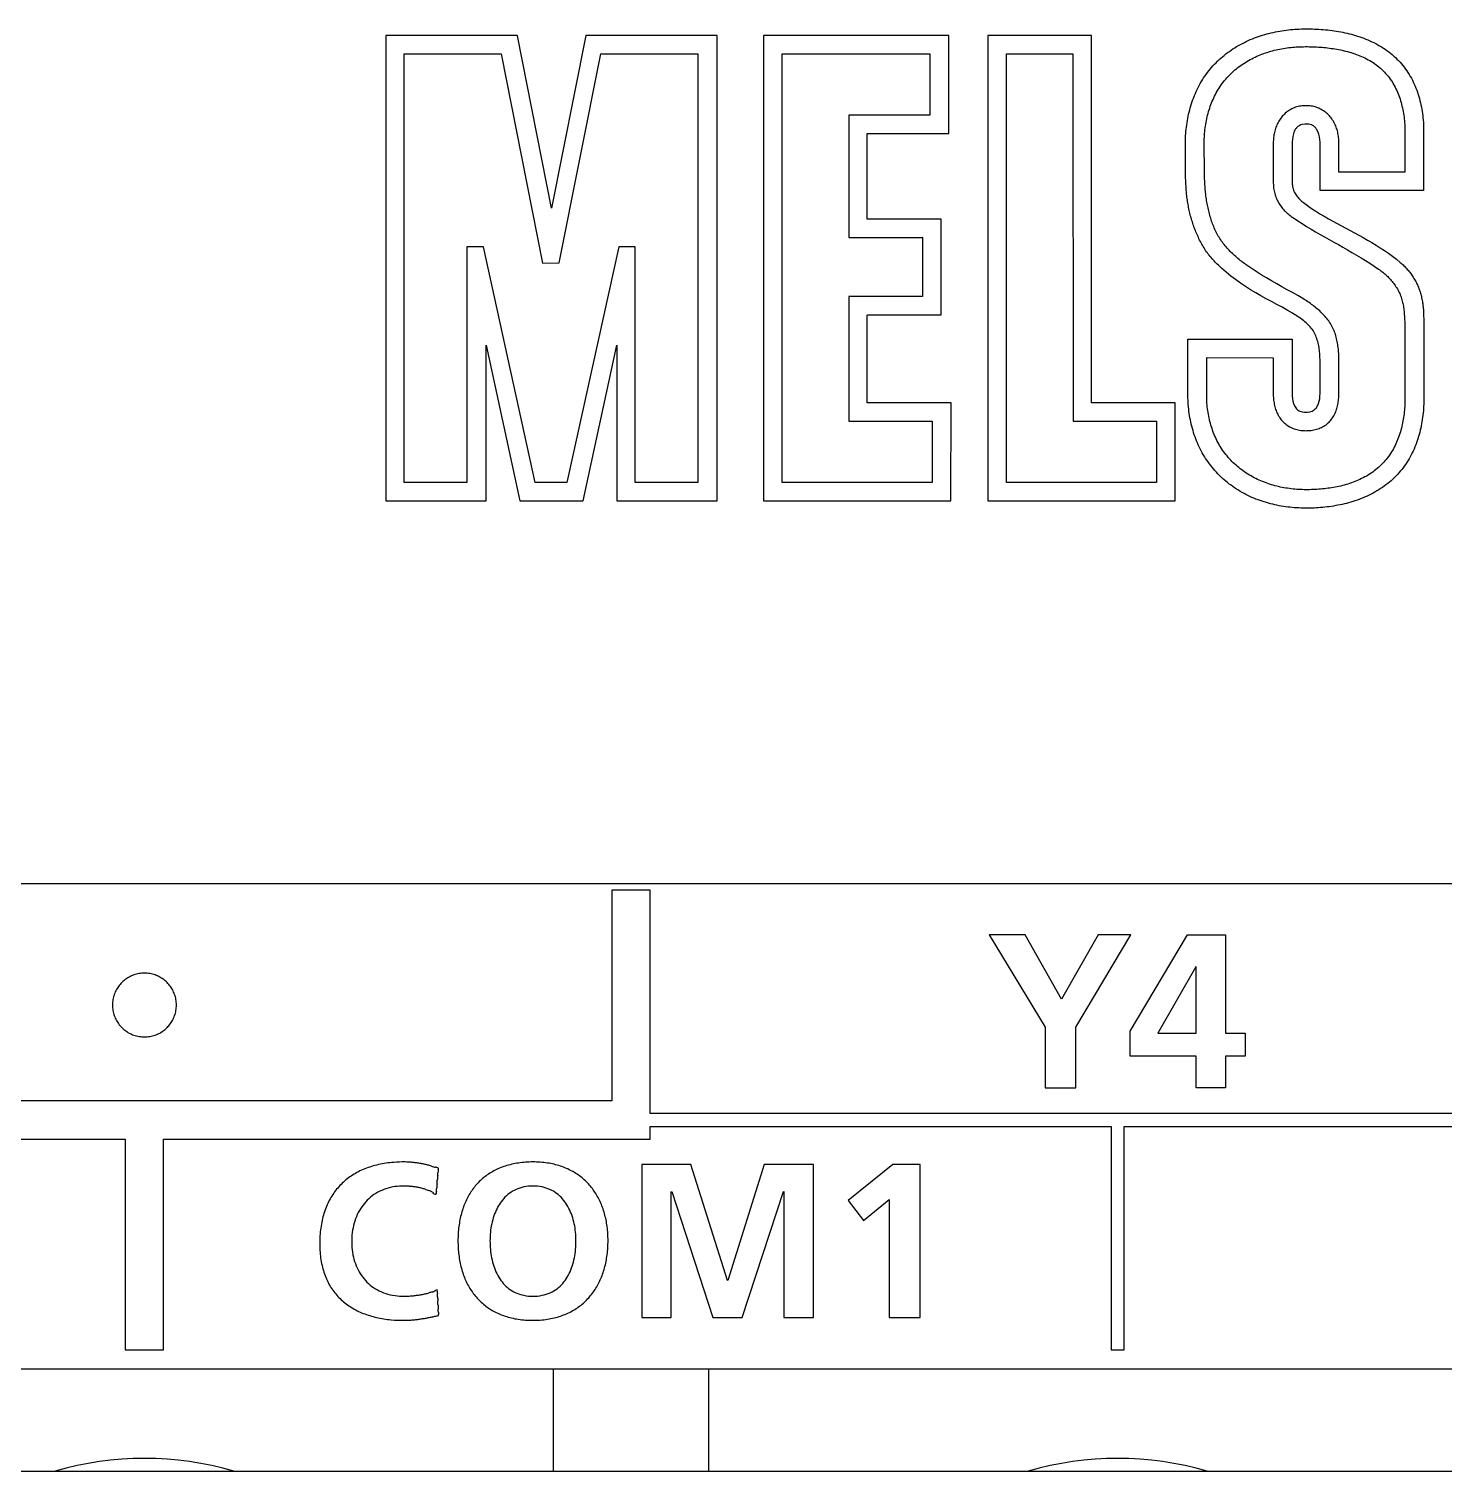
# Model space of a CAD drawing. Header units: millimetres. Extents: x -11 to 5160, y -11 to 2043.
# Drawn here: x 4004.749 to 4006.626, y 1239.033 to 1240.946 of the extents above; entities that cross this region are included whole.
import ezdxf

# ---------------------------------------------------------------- set-up
doc = ezdxf.new("R2010")
doc.units = ezdxf.units.MM

# ---------------------------------------------------------------- blocks, each defined once
blk = doc.blocks.new('FX5U-32MT ES PLC')
at = {"color": 7, "linetype": 'Continuous'}
for p, q in [((68.47784, -19.05662), (67.4512, -19.05662)), ((67.4512, -19.05662), (67.4512, -22.70015)), ((68.48059, -19.058), (68.47784, -19.05662)), ((68.74586, -20.40916), (68.48059, -19.058)), ((69.01527, -19.05593), (68.74586, -20.40916)), ((70.04398, -19.05593), (69.01527, -19.05593)), ((70.04398, -22.70015), (70.04398, -19.05593)), ((71.85679, -19.05662), (70.40709, -19.05593)), ((70.40709, -19.05593), (70.40709, -22.70015)), ((71.85679, -19.8235), (71.85679, -19.05662)), ((72.97506, -19.05662), (72.16271, -19.05524)), ((72.16271, -19.05524), (72.16271, -22.69808)), ((72.97506, -21.93258), (72.97506, -19.05662)), ((67.59451, -22.55615), (67.59451, -19.19924)), ((67.59451, -19.19924), (68.35174, -19.19924)), ((68.35174, -19.19924), (68.67765, -20.83911)), ((68.80788, -20.83773), (69.13309, -19.19924)), ((69.13309, -19.19924), (69.89239, -19.20062)), ((69.89239, -19.20062), (69.89239, -22.55615)), ((70.55385, -19.20062), (71.70933, -19.19924)), ((70.55385, -22.55615), (70.55385, -19.20062)), ((71.70933, -19.19924), (71.70933, -19.6788)), ((72.30878, -22.55615), (72.31016, -19.20062)), ((72.31016, -19.20062), (72.82899, -19.19924)), ((72.82899, -19.19924), (72.83037, -22.07659)), ((71.70933, -19.6788), (71.07406, -19.6788)), ((71.07406, -19.6788), (71.07406, -20.63861)), ((71.21944, -20.49529), (71.21944, -19.8235)), ((71.21944, -19.8235), (71.85679, -19.8235)), ((75.42866, -19.82143), (75.42866, -20.12735)), ((75.57542, -19.82143), (75.57542, -20.27067)), ((73.71094, -20.11013), (73.71094, -19.91031)), ((73.85907, -20.11495), (73.8577, -19.90962)), ((74.39858, -19.89722), (74.39858, -20.2121)), ((74.54534, -19.90962), (74.54534, -20.16112)), ((74.76445, -20.27067), (74.76582, -19.91238)), ((74.9119, -20.12666), (74.9119, -19.89515)), ((75.42866, -20.12735), (74.9119, -20.12666)), ((75.57542, -20.27067), (74.76445, -20.27067)), ((71.79753, -20.49529), (71.21944, -20.49529)), ((71.79753, -21.24425), (71.79753, -20.49529)), ((71.07406, -20.63861), (71.65352, -20.63861)), ((71.65352, -20.63861), (71.65215, -20.63929)), ((71.65215, -20.63929), (71.65215, -21.10025)), ((68.21394, -20.71095), (68.08303, -20.71095)), ((68.08303, -20.71095), (68.08303, -22.55615)), ((68.61977, -22.55615), (68.21394, -20.71095)), ((69.27365, -20.71095), (68.86713, -22.55615)), ((69.4025, -20.71095), (69.27365, -20.71095)), ((69.4025, -22.55615), (69.4025, -20.71095)), ((68.67765, -20.83911), (68.80788, -20.83773)), ((71.65215, -21.10025), (71.07406, -21.10025)), ((71.07406, -21.10025), (71.07406, -22.07659)), ((71.21944, -21.24563), (71.22289, -21.24425)), ((71.21944, -21.93258), (71.21944, -21.24563)), ((71.22289, -21.24425), (71.79753, -21.24425)), ((75.57611, -21.28215), (75.57611, -21.89744)), ((73.73023, -21.86093), (73.73023, -21.43373)), ((73.73023, -21.43373), (74.54534, -21.43373)), ((74.54534, -21.43373), (74.54534, -21.85955)), ((75.42866, -21.43167), (75.42866, -21.88849)), ((68.23461, -22.70015), (68.23461, -21.48059)), ((68.23461, -21.48059), (68.49988, -22.70015)), ((68.99391, -22.70015), (69.25987, -21.48059)), ((69.25987, -21.48059), (69.25987, -22.70015)), ((73.87699, -21.8623), (73.87699, -21.57774)), ((73.87699, -21.57774), (74.39789, -21.57981)), ((74.39789, -21.57981), (74.39789, -21.86093)), ((74.76445, -21.86093), (74.76445, -21.61563)), ((74.9119, -21.8623), (74.9119, -21.61563)), ((71.87608, -21.93396), (71.21944, -21.93258)), ((71.8747, -22.70015), (71.87608, -21.93396)), ((73.62963, -21.93258), (72.97506, -21.93258)), ((73.62963, -22.70015), (73.62963, -21.93258)), ((71.07406, -22.07659), (71.72794, -22.07659)), ((71.72794, -22.07659), (71.72794, -22.55615)), ((72.83037, -22.07659), (73.48425, -22.07659)), ((73.48425, -22.07659), (73.48425, -22.55615)), ((68.08303, -22.55615), (67.59451, -22.55615)), ((68.86713, -22.55615), (68.61977, -22.55615)), ((69.89239, -22.55615), (69.4025, -22.55615)), ((71.72794, -22.55615), (70.55385, -22.55615)), ((73.48425, -22.55615), (72.30878, -22.55615)), ((67.4512, -22.70015), (68.23461, -22.70015)), ((68.49988, -22.70015), (68.99391, -22.70015)), ((69.25987, -22.70015), (70.04398, -22.70015)), ((70.40709, -22.70015), (71.8747, -22.70015)), ((72.16271, -22.69808), (72.16409, -22.70015)), ((72.16409, -22.70015), (73.62963, -22.70015)), ((102.45, -25.7), (32.5, -25.7)), ((69.51989, -25.74969), (69.21983, -25.74969)), ((69.21983, -25.74969), (69.21983, -27.39954)), ((69.51989, -27.49945), (69.51989, -25.74969)), ((72.45598, -26.09902), (72.17434, -26.09902)), ((72.17434, -26.09902), (72.61221, -26.82352)), ((72.73934, -26.602), (72.45598, -26.09902)), ((73.02769, -26.09902), (72.73934, -26.602)), ((72.85268, -26.82352), (73.28194, -26.09902)), ((73.28194, -26.09902), (73.02769, -26.09902)), ((73.27747, -26.85453), (73.72567, -26.09902)), ((73.72567, -26.09902), (74.02436, -26.09902)), ((74.02436, -26.09902), (74.02436, -26.87003)), ((73.79096, -26.34982), (73.49382, -26.87003)), ((73.7944, -26.34982), (73.79096, -26.34982)), ((73.7944, -26.87003), (73.7944, -26.34982)), ((72.61221, -26.82352), (72.61221, -27.29757)), ((72.85268, -27.29757), (72.85268, -26.82352)), ((73.27747, -27.04849), (73.27747, -26.85453)), ((73.49382, -26.87003), (73.7944, -26.87003)), ((74.02436, -26.87003), (74.17732, -26.87003)), ((74.17732, -26.87003), (74.17732, -27.04849)), ((73.7944, -27.04849), (73.27747, -27.04849)), ((73.7944, -27.29757), (73.7944, -27.04849)), ((74.17732, -27.04849), (74.02436, -27.04849)), ((74.02436, -27.04849), (74.02436, -27.29757)), ((72.61221, -27.29757), (72.85268, -27.29757)), ((74.02436, -27.29757), (73.7944, -27.29757)), ((69.21983, -27.39954), (61.90003, -27.39954)), ((76.9396, -27.49945), (69.51989, -27.49945)), ((69.51989, -27.69927), (69.51989, -27.59936)), ((69.51989, -27.59936), (73.12967, -27.59936)), ((73.12967, -27.59936), (73.12967, -29.34947)), ((73.22957, -29.34947), (73.22957, -27.59936)), ((73.22957, -27.59936), (80.74987, -27.59936)), ((61.59996, -27.69927), (65.4099, -27.69927)), ((65.4099, -27.69927), (65.4099, -29.34947)), ((65.70996, -29.34947), (65.70996, -27.69927)), ((65.70996, -27.69927), (69.51989, -27.69927)), ((69.83925, -27.89908), (69.45461, -27.89908)), ((69.45461, -27.89908), (69.45461, -29.09763)), ((70.12434, -28.80755), (69.83925, -27.89908)), ((70.41269, -27.89908), (70.12778, -28.80755)), ((70.79734, -27.89908), (70.41269, -27.89908)), ((70.79734, -29.09763), (70.79734, -27.89908)), ((71.41952, -27.89908), (71.06915, -28.18055)), ((71.63243, -27.89908), (71.41952, -27.89908)), ((71.63243, -29.09763), (71.63243, -27.89908)), ((69.68474, -28.11199), (69.68819, -28.10854)), ((69.68474, -29.09763), (69.68474, -28.11199)), ((69.68819, -28.10854), (70.01099, -29.09763)), ((70.24112, -29.09763), (70.56393, -28.10854)), ((70.56393, -28.10854), (70.56738, -28.10854)), ((70.56738, -28.10854), (70.56738, -29.09763)), ((71.06915, -28.18055), (71.18939, -28.33695)), ((71.18939, -28.33695), (71.39196, -28.17193)), ((71.39196, -28.17193), (71.39196, -29.09763)), ((70.12778, -28.80755), (70.12434, -28.80755)), ((67.8628, -29.08041), (67.86246, -29.073807)), ((69.45461, -29.09763), (69.68474, -29.09763)), ((70.01099, -29.09763), (70.24112, -29.09763)), ((70.56738, -29.09763), (70.79734, -29.09763)), ((71.39196, -29.09763), (71.63243, -29.09763)), ((65.4099, -29.34947), (65.70996, -29.34947)), ((73.12967, -29.34947), (73.22957, -29.34947)), ((147.9, -29.5), (37.65, -29.5)), ((68.76002, -29.49999), (68.76002, -30.29998)), ((69.98001, -30.29998), (69.98001, -29.49999)), ((38.05, -30.3), (147.5, -30.3))]:
    blk.add_line(p, q, dxfattribs=at)
for points in [[(73.71094, -19.91031, -0.034216), (73.718141, -19.773633, -0.0337), (73.743774, -19.639003, -0.037988), (73.788156, -19.509329, -0.043441), (73.853031, -19.388745, -0.044293), (73.937944, -19.281291, -0.043091), (74.040357, -19.190341, -0.040565), (74.156508, -19.117759, -0.036354), (74.282443, -19.06378, -0.033258), (74.414665, -19.027754, -0.029751), (74.550361, -19.008744, -0.023986), (74.687373, -19.004379, -0.023326), (74.824188, -19.012746, -0.025699), (74.959553, -19.03431, -0.033183), (75.091402, -19.071577, -0.041137), (75.216257, -19.127904, -0.048585), (75.328931, -19.20568, -0.053963), (75.423343, -19.304776, -0.052442), (75.494714, -19.421573, -0.04424), (75.541881, -19.550025, -0.03556), (75.568492, -19.684572, -0.037049), (75.57542, -19.82143)], [(73.8577, -19.90962, -0.033699), (73.863341, -19.794046, -0.032894), (73.884276, -19.680081, -0.037283), (73.920708, -19.570044, -0.043999), (73.974469, -19.467512, -0.045191), (74.045575, -19.376126, -0.044311), (74.131942, -19.29898, -0.041538), (74.230224, -19.237738, -0.036663), (74.33688, -19.19252, -0.033318), (74.448816, -19.162554, -0.029722), (74.563625, -19.147014, -0.0226), (74.679483, -19.143542, -0.020631), (74.795212, -19.149873, -0.022406), (74.910004, -19.16594, -0.031793), (75.022338, -19.194278, -0.042209), (75.129243, -19.238797, -0.051985), (75.225794, -19.302626, -0.058857), (75.305809, -19.386174, -0.055665), (75.364807, -19.485689, -0.043792), (75.402622, -19.595029, -0.033739), (75.423673, -19.709112, -0.03617), (75.42866, -19.82487)], [(74.9119, -19.89515, 0.029573), (74.909721, -19.853896, 0.029362), (74.902711, -19.813151, 0.032148), (74.890785, -19.773572, 0.035436), (74.87363, -19.735978, 0.038352), (74.851143, -19.701313, 0.041029), (74.823464, -19.670639, 0.04318), (74.791024, -19.645066, 0.044247), (74.754632, -19.625521, 0.043284), (74.71539, -19.612607, 0.040259), (74.674552, -19.606467, 0.035842), (74.633526, -19.606544, 0.040052), (74.592685, -19.612828, 0.043295), (74.553482, -19.625843, 0.045048), (74.517179, -19.645546, 0.044078), (74.484938, -19.671371, 0.041689), (74.457602, -19.702345, 0.038613), (74.435564, -19.7373, 0.035198), (74.418896, -19.775117, 0.031331), (74.407404, -19.814809, 0.028157), (74.400663, -19.855614, 0.02883), (74.39858, -19.89722)], [(74.76582, -19.91238), (74.76539, -19.891203), (74.763568, -19.87009), (74.760369, -19.849137), (74.755376, -19.82855), (74.748066, -19.808674), (74.737894, -19.790102, 0.054497), (74.72436, -19.773847, 0.06171), (74.707455, -19.761149, 0.060327), (74.687941, -19.752985, 0.051305), (74.667111, -19.749427), (74.645917, -19.749412), (74.624982, -19.752584, 0.056487), (74.60515, -19.759937, 0.063452), (74.587665, -19.771815, 0.058315), (74.573548, -19.78756, 0.046168), (74.563021, -19.805921), (74.555579, -19.825752), (74.550607, -19.846343), (74.547492, -19.867301), (74.545738, -19.888429), (74.54534, -19.90962)], [(74.76445, -21.61563, 0.011954), (74.763526, -21.568604, 0.019463), (74.759668, -21.521734, 0.023935), (74.751749, -21.475382, 0.026747), (74.739059, -21.430113, 0.038493), (74.721249, -21.386631, 0.048897), (74.695622, -21.34728, 0.039827), (74.66333, -21.313162, 0.022942), (74.626993, -21.283295, 0.015618), (74.588507, -21.256254, 0.010471), (74.548678, -21.231237), (74.50775, -21.207457), (74.466597, -21.184669), (74.425189, -21.162349), (74.38371, -21.14016), (74.342352, -21.11775), (74.301267, -21.094846), (74.260501, -21.071375), (74.22014, -21.047211), (74.180423, -21.02201), (74.141488, -20.995618), (74.103302, -20.968148), (74.065905, -20.939617), (74.029395, -20.909957), (73.993919, -20.879072, -0.010308), (73.959661, -20.846845, -0.012686), (73.926886, -20.813104, -0.018662), (73.896294, -20.777385, -0.01991), (73.868605, -20.739371, -0.017937), (73.843928, -20.699367, -0.01424), (73.821862, -20.657838, -0.011302), (73.801906, -20.615228, -0.01185), (73.78394, -20.57175, -0.012501), (73.768118, -20.52746, -0.011916), (73.754487, -20.482446, -0.011135), (73.742943, -20.436846, -0.010496), (73.73338, -20.39079, -0.009906), (73.725704, -20.344383, -0.009243), (73.719811, -20.297716), (73.715582, -20.250868), (73.712834, -20.203911), (73.711307, -20.156895), (73.71094, -20.11013)], [(74.9119, -21.61563, 0.010032), (74.911262, -21.568715, 0.012289), (74.908717, -21.522747, 0.017571), (74.903291, -21.47615, 0.021534), (74.894254, -21.43012, 0.025646), (74.88091, -21.385159, 0.02926), (74.86273, -21.341925, 0.033645), (74.839259, -21.30134, 0.028559), (74.810879, -21.264003, 0.02232), (74.778847, -21.22974, 0.017422), (74.744225, -21.198074, 0.016335), (74.70755, -21.168818, 0.013109), (74.669199, -21.141792, 0.009572), (74.629664, -21.116522), (74.589336, -21.092536), (74.548523, -21.069384), (74.507475, -21.04665), (74.466341, -21.024074), (74.425232, -21.001445), (74.38439, -20.978344), (74.344007, -20.954452), (74.30394, -20.93003), (74.264175, -20.905121), (74.224957, -20.87936), (74.186495, -20.852487, -0.009638), (74.148997, -20.824285, -0.011553), (74.112724, -20.794522, -0.013718), (74.078005, -20.762968, -0.014607), (74.045148, -20.729486, -0.016117), (74.014362, -20.694075, -0.022027), (73.986368, -20.656438, -0.02241), (73.961927, -20.616409, -0.020021), (73.940928, -20.574374, -0.01703), (73.923128, -20.530967, -0.014414), (73.908076, -20.48653, -0.012837), (73.895345, -20.440907, -0.01129), (73.884921, -20.39516, -0.010126), (73.876465, -20.349008, -0.00929), (73.8698, -20.302563), (73.864803, -20.255909), (73.861378, -20.209114), (73.85947, -20.16223), (73.85907, -20.11495)], [(74.39858, -20.2121, 0.033337), (74.401208, -20.252988, 0.034028), (74.409295, -20.293166, 0.034787), (74.42283, -20.331846, 0.033639), (74.441529, -20.368311, 0.032382), (74.464833, -20.402026, 0.024847), (74.491816, -20.432879, 0.030002), (74.522617, -20.459899, 0.013764), (74.555554, -20.484347), (74.58948, -20.507382), (74.623967, -20.529575), (74.658842, -20.551155), (74.694, -20.572269), (74.729374, -20.593021), (74.764908, -20.613497), (74.800559, -20.633769), (74.836323, -20.65384), (74.87221, -20.673692), (74.908082, -20.693571), (74.943745, -20.713817), (74.979207, -20.734415), (75.014552, -20.755215), (75.049856, -20.776088), (75.085083, -20.797089), (75.120137, -20.818374), (75.154909, -20.840117), (75.189259, -20.862522), (75.222967, -20.885877, -0.012906), (75.25564, -20.910659, -0.018881), (75.28667, -20.93746, -0.022294), (75.315363, -20.966746, -0.021552), (75.341316, -20.998476, -0.022552), (75.364493, -21.032304, -0.028962), (75.384101, -21.068455, -0.027755), (75.399416, -21.106478, -0.024447), (75.410656, -21.145904, -0.019902), (75.418348, -21.186175, -0.014468), (75.423259, -21.226887), (75.42616, -21.267794), (75.427686, -21.308775), (75.428411, -21.350647), (75.428738, -21.391658), (75.42866, -21.43167)], [(74.54534, -20.16112, 0.016302), (74.546011, -20.199893, 0.023095), (74.549324, -20.238962, 0.074079), (74.559516, -20.276245, 0.046286), (74.58096, -20.309255, 0.074673), (74.605335, -20.340023, 0.019112), (74.635144, -20.364831), (74.666238, -20.388015), (74.698099, -20.410141), (74.730492, -20.431479), (74.763319, -20.452143), (74.796492, -20.472252), (74.830044, -20.491717), (74.864005, -20.510458), (74.898211, -20.528751), (74.932505, -20.546881), (74.966807, -20.564993), (75.001056, -20.583205), (75.035214, -20.601588), (75.06925, -20.620195), (75.103132, -20.639081), (75.136825, -20.6583), (75.170297, -20.677906), (75.2035, -20.697964), (75.236376, -20.718551), (75.26886, -20.739746), (75.300867, -20.761648), (75.332296, -20.784376), (75.363015, -20.808071), (75.392729, -20.833007, -0.014932), (75.421058, -20.859494, -0.016856), (75.447641, -20.887734, -0.018585), (75.472156, -20.917785, -0.019577), (75.494304, -20.949621, -0.020652), (75.514054, -20.983537, -0.02033), (75.530757, -21.018536, -0.019911), (75.544582, -21.054768, -0.018556), (75.555582, -21.091957, -0.016966), (75.56391, -21.129838, -0.015133), (75.569788, -21.168174), (75.573557, -21.206775), (75.57564, -21.245511), (75.57611, -21.28215)], [(75.57611, -21.89262, -0.035131), (75.569783, -22.029536, -0.03389), (75.544674, -22.164503, -0.039481), (75.500504, -22.294566, -0.048473), (75.434252, -22.414633, -0.049737), (75.34583, -22.519494, -0.047402), (75.238625, -22.605086, -0.042397), (75.117811, -22.670143, -0.03589), (74.988293, -22.715617, -0.029841), (74.853907, -22.743735, -0.026407), (74.717229, -22.756833, -0.026445), (74.57991, -22.755516, -0.030772), (74.443993, -22.738637, -0.034403), (74.311166, -22.704046, -0.037057), (74.184608, -22.650912, -0.04024), (74.067743, -22.578976, -0.042399), (73.964383, -22.488739, -0.043618), (73.878035, -22.382094, -0.042843), (73.811288, -22.262222, -0.038831), (73.765099, -22.133053, -0.034841), (73.738179, -21.998348, -0.03509), (73.73023, -21.86093)], [(75.42866, -21.88849, -0.033777), (75.424035, -22.003877, -0.031827), (75.404349, -22.117856, -0.038219), (75.369394, -22.228199, -0.049121), (75.316224, -22.329734, -0.052858), (75.24301, -22.41912, -0.050992), (75.152706, -22.491212, -0.045061), (75.050233, -22.5447, -0.036606), (74.940384, -22.580866, -0.028317), (74.826747, -22.602506, -0.023962), (74.711479, -22.612481, -0.024245), (74.596354, -22.611382, -0.030114), (74.481474, -22.597807, -0.03382), (74.369346, -22.56953, -0.036065), (74.262216, -22.525947, -0.040146), (74.162962, -22.466656, -0.043014), (74.074934, -22.391729, -0.044741), (74.001417, -22.302502, -0.044441), (73.944885, -22.201707, -0.039188), (73.906045, -22.092858, -0.034896), (73.883473, -21.979318, -0.035269), (73.876967, -21.863801)], [(74.39789, -21.86093, 0.027272), (74.399693, -21.902545, 0.026207), (74.405922, -21.943767, 0.03085), (74.416744, -21.984017, 0.03654), (74.432883, -22.022424, 0.041626), (74.454794, -22.057848, 0.045632), (74.482518, -22.088926, 0.047473), (74.515553, -22.114269, 0.046555), (74.552751, -22.132985, 0.041976), (74.592675, -22.144867, 0.036088), (74.633956, -22.150355, 0.029852), (74.675053, -22.15042, 0.034723), (74.716389, -22.145165, 0.040327), (74.756467, -22.133793, 0.046677), (74.793957, -22.115671, 0.048507), (74.827324, -22.090762, 0.047277), (74.855271, -22.059898, 0.042927), (74.877242, -22.024511, 0.037148), (74.893298, -21.986064, 0.030901), (74.903973, -21.945793, 0.025564), (74.910103, -21.904545, 0.027156), (74.9119, -21.8623)], [(74.54534, -21.85955), (74.545742, -21.879432), (74.547481, -21.899252), (74.550607, -21.9189), (74.555656, -21.938134), (74.563241, -21.956507), (74.573924, -21.973261, 0.058951), (74.588002, -21.98726, 0.061304), (74.605277, -21.997661), (74.62414, -22.003899), (74.643807, -22.006686), (74.664153, -22.006659), (74.683822, -22.003776), (74.702622, -21.997352, 0.055216), (74.718952, -21.987543, 0.055675), (74.733308, -21.973822), (74.744493, -21.957404), (74.752692, -21.939291), (74.758327, -21.92022), (74.761912, -21.900658), (74.763935, -21.880859), (74.76445, -21.86093)]]:
    blk.add_lwpolyline(points, format="xyb", dxfattribs=at)
for centre, radius, start, end in [((65.560244, -26.649635), 0.250321, 114.060375, 123.381156), ((65.559595, -26.648251), 0.248792, 104.554275, 114.053929), ((65.559867, -26.649721), 0.250284, 94.882151, 104.529972), ((65.560125, -26.652499), 0.253074, 85.113297, 94.886703), ((65.560372, -26.650387), 0.250949, 75.490797, 85.128493), ((65.560804, -26.648269), 0.24879, 65.957757, 75.464813), ((65.560302, -26.649321), 0.249955, 56.61526, 65.95085), ((65.557854, -26.648698), 0.247905, 151.083798, 160.538178), ((65.559741, -26.64977), 0.250076, 141.790982, 151.077876), ((65.561, -26.650764), 0.251679, 132.593734, 141.790486), ((65.560991, -26.65075), 0.251663, 123.383575, 132.594464), ((65.559653, -26.65028), 0.251113, 47.383682, 56.612094), ((65.559612, -26.650324), 0.251173, 38.172806, 47.383708), ((65.560734, -26.649439), 0.249744, 28.877249, 38.172108), ((65.562279, -26.648553), 0.247963, 19.421433, 28.87039), ((65.560631, -26.648826), 0.250641, 170.234098, 180.007821), ((65.561876, -26.648981), 0.251886, 179.972538, 189.741709), ((65.556967, -26.648329), 0.246946, 160.550504, 170.203583), ((65.563002, -26.648246), 0.24718, 9.767716, 19.410156), ((65.558921, -26.648823), 0.251299, 359.991605, 9.73947), ((65.557067, -26.648932), 0.253153, 350.296327, 0.016312), ((65.558648, -26.649458), 0.248624, 189.759113, 199.381027), ((65.558662, -26.64938), 0.248663, 199.397018, 208.847152), ((65.560163, -26.648525), 0.25039, 208.852702, 218.144334), ((65.56032, -26.648862), 0.25005, 321.892375, 331.192292), ((65.561433, -26.649509), 0.248763, 331.199343, 340.642509), ((65.561469, -26.64958), 0.248705, 340.655193, 350.272483), ((65.561113, -26.647772), 0.251602, 218.145582, 227.355158), ((65.560962, -26.647938), 0.251379, 227.354885, 236.581608), ((65.560179, -26.649102), 0.249975, 236.584494, 245.920594), ((65.55955, -26.650437), 0.2485, 245.927356, 255.43894), ((65.560849, -26.650418), 0.248498, 284.541962, 294.060951), ((65.560366, -26.649416), 0.24961, 294.068176, 303.419091), ((65.559682, -26.648407), 0.250829, 303.422718, 312.666983), ((65.559497, -26.648209), 0.2511, 312.66745, 321.891068), ((65.559857, -26.64883), 0.250132, 255.463587, 265.117373), ((65.560125, -26.645958), 0.253017, 265.112193, 274.887807), ((65.560383, -26.648164), 0.250796, 274.87198, 284.515635), ((67.540255, -28.568109), 0.685288, 102.485679, 111.933123), ((67.577632, -28.741679), 0.862834, 94.35154, 102.417117), ((67.584963, -28.773788), 0.89542, 89.024142, 94.663405), ((67.586267, -28.628712), 0.750343, 86.854567, 88.935045), ((67.584924, -28.640814), 0.762501, 84.648849, 86.803654), ((67.579278, -28.705687), 0.827619, 82.614233, 84.678553), ((67.573612, -28.747109), 0.869425, 80.573429, 82.594847), ((67.593618, -28.634), 0.754567, 78.292702, 80.665346), ((67.474966, -29.170144), 1.303655, 76.581473, 77.967753), ((68.581974, -28.527675), 0.648047, 98.373629, 107.700332), ((68.595742, -28.599467), 0.721086, 89.493218, 98.625244), ((68.607816, -28.579211), 0.700824, 81.171156, 90.465701), ((68.620167, -28.515823), 0.636296, 71.947416, 81.394059), ((67.472602, -28.425722), 0.527106, 122.492744, 133.719254), ((67.502721, -28.474443), 0.584381, 111.949644, 122.417386), ((67.713346, -28.200701), 0.305436, 71.951063, 77.87609), ((67.87342, -27.756473), 0.167164, 246.953339, 257.713678), ((67.840657, -27.947309), 0.027643, 42.443737, 95.830921), ((70.666357, -28.239653), 2.821606, 174.818767, 175.463437), ((67.14086, -27.910298), 0.719293, 354.051295, 356.230909), ((68.017286, -27.961114), 0.158728, 171.55758, 178.724623), ((67.835663, -27.931106), 0.025512, 344.764639, 5.517565), ((68.524158, -28.377681), 0.486536, 129.287545, 140.210942), ((68.529292, -28.385143), 0.495563, 118.298525, 129.200727), ((68.550429, -28.425489), 0.541109, 107.808058, 118.243894), ((68.648101, -28.426946), 0.543139, 61.447738, 71.843708), ((68.666009, -28.393103), 0.504853, 50.650349, 61.397135), ((68.669129, -28.388262), 0.499131, 39.861637, 50.575035), ((67.495894, -28.437175), 0.552387, 145.328893, 156.315084), ((67.465856, -28.417425), 0.516449, 133.814485, 145.235164), ((67.56276, -28.433777), 0.363475, 119.044104, 129.826765), ((67.568118, -28.444405), 0.375369, 108.253428, 118.971493), ((67.575784, -28.467535), 0.399736, 97.699504, 108.258425), ((67.58656, -28.562105), 0.494901, 89.578624, 97.469001), ((67.587949, -28.750161), 0.682947, 87.475099, 89.811161), ((67.590513, -28.716947), 0.649654, 85.122739, 87.571936), ((67.59866, -28.616741), 0.549118, 82.17447, 85.080784), ((67.608377, -28.548248), 0.47994, 78.853051, 82.210416), ((67.599776, -28.58518), 0.517839, 75.544265, 78.709345), ((67.647903, -28.409235), 0.335461, 70.991287, 76.002275), ((68.499305, -26.125655), 2.101796, 249.323124, 250.149836), ((67.763754, -28.190319), 0.090431, 55.876603, 76.009858), ((67.842796, -28.09735), 0.033607, 212.600867, 271.814888), ((67.814814, -28.125117), 0.029624, 348.663845, 1.618358), ((68.064549, -28.133979), 0.220336, 172.805007, 177.477197), ((66.820246, -28.006089), 1.030593, 354.415343, 355.86686), ((71.750062, -28.396443), 3.914684, 174.913357, 175.368847), ((61.077964, -27.457057), 6.79868, 355.002046, 355.280158), ((68.54638, -28.395384), 0.514941, 140.279723, 150.714917), ((68.596038, -28.36501), 0.299583, 126.744178, 138.303607), ((68.585418, -28.351689), 0.282555, 114.168054, 126.634359), ((68.590852, -28.365684), 0.297549, 101.524646, 114.019403), ((68.600801, -28.417843), 0.350645, 89.784526, 101.414861), ((68.603461, -28.418067), 0.35087, 78.588728, 90.219041), ((68.613434, -28.365837), 0.297699, 65.988264, 78.481374), ((68.618958, -28.351626), 0.282472, 53.367239, 65.83883), ((68.608405, -28.364855), 0.299385, 41.690504, 53.257062), ((68.647694, -28.405465), 0.526611, 29.546552, 39.803564), ((67.572002, -28.470017), 0.635277, 156.360007, 166.469669), ((67.586293, -28.454581), 0.394957, 140.389574, 150.383657), ((67.568328, -28.439994), 0.371816, 129.87199, 140.356196), ((68.695396, -28.459469), 0.677665, 160.363816, 168.997291), ((68.602792, -28.426519), 0.579374, 150.758267, 160.355366), ((68.68552, -28.428678), 0.409794, 148.522227, 157.263441), ((68.629119, -28.39412), 0.343647, 138.348403, 148.525967), ((68.57536, -28.393925), 0.343396, 31.461528, 41.645319), ((68.518912, -28.428494), 0.409588, 22.720642, 31.465142), ((68.596475, -28.434058), 0.58527, 19.992265, 29.509026), ((68.514876, -28.463638), 0.672064, 11.306924, 19.983675), ((67.722553, -28.505276), 0.7899, 166.537994, 175.324168), ((67.660129, -28.487884), 0.476215, 159.805225, 168.632256), ((67.617767, -28.472312), 0.431081, 150.402112, 159.803887), ((68.835448, -28.486409), 0.820285, 169.01722, 176.599561), ((68.838762, -28.481813), 0.572327, 164.719176, 171.294584), ((68.759358, -28.459854), 0.489943, 157.238317, 164.749068), ((68.444905, -28.459716), 0.489911, 15.235229, 22.745751), ((68.365189, -28.481737), 0.572612, 8.693378, 15.265169), ((68.394167, -28.487481), 0.795105, 3.532815, 11.286331), ((67.817878, -28.516993), 0.885871, 175.071446, 183.4655), ((67.716904, -28.49911), 0.534089, 168.652034, 176.871816), ((68.946855, -28.495014), 0.932008, 176.477708, 183.495088), ((68.977197, -28.49573), 0.711676, 177.233739, 182.674244), ((68.906151, -28.492493), 0.640556, 171.262629, 177.216295), ((68.297325, -28.492475), 0.64132, 2.778798, 8.725279), ((68.22586, -28.495731), 0.712859, 357.330275, 2.761742), ((68.29966, -28.494997), 0.889898, 356.385461, 3.640816), ((67.663129, -28.528679), 0.730703, 183.284335, 192.700841), ((67.747015, -28.501783), 0.564301, 176.767636, 184.754087), ((67.699291, -28.506512), 0.51635, 184.670117, 193.014912), ((68.855799, -28.502778), 0.840651, 183.345244, 190.775357), ((68.969484, -28.497648), 0.703883, 182.547616, 188.083573), ((68.233867, -28.497667), 0.704772, 351.928281, 357.457179), ((68.375038, -28.501689), 0.81425, 348.917338, 356.521061), ((67.516674, -28.560879), 0.580752, 192.77857, 203.592875), ((67.637852, -28.520551), 0.453328, 193.034807, 202.121517), ((67.594889, -28.537941), 0.406979, 202.131275, 211.898314), ((68.711988, -28.529897), 0.694305, 190.795634, 199.277893), ((68.868509, -28.512166), 0.601871, 188.066939, 194.425533), ((68.77085, -28.53761), 0.500951, 194.389688, 201.823083), ((68.433405, -28.537747), 0.500929, 338.192801, 345.625854), ((68.335409, -28.512244), 0.602189, 345.589954, 351.944878), ((68.49865, -28.525648), 0.688338, 340.36875, 348.896629), ((67.449002, -28.589703), 0.507201, 203.668506, 215.277495), ((67.567308, -28.554858), 0.374624, 211.930586, 222.310586), ((68.615576, -28.563579), 0.592179, 199.281439, 208.743611), ((68.685258, -28.572078), 0.40868, 201.797926, 210.627429), ((68.623644, -28.608566), 0.337073, 210.625938, 221.04571), ((68.580829, -28.608752), 0.336832, 318.960616, 329.386615), ((68.51917, -28.572257), 0.408482, 329.38525, 338.217958), ((68.58363, -28.555918), 0.598128, 330.980575, 340.364929), ((67.43112, -28.601123), 0.486008, 215.396016, 227.14601), ((67.555952, -28.564769), 0.359555, 222.360784, 233.135477), ((67.558061, -28.561316), 0.363583, 233.196068, 244.045862), ((67.569573, -28.536603), 0.390842, 244.114091, 254.631872), ((67.582125, -28.490543), 0.438582, 254.645302, 264.626123), ((67.591477, -28.156125), 0.77288, 277.910777, 280.260151), ((67.57267, -28.062771), 0.868092, 280.384128, 282.408554), ((67.674669, -28.509704), 0.409698, 281.908068, 285.984539), ((68.144107, -30.02903), 1.180617, 106.26515, 107.581322), ((67.799765, -28.824354), 0.072611, 280.852864, 300.380706), ((67.852606, -28.901575), 0.021735, 90.321571, 137.869523), ((67.832863, -28.885401), 0.020394, 350.06563, 15.822788), ((67.981777, -28.892122), 0.128866, 178.576322, 187.312096), ((67.268724, -28.952174), 0.586861, 1.622794, 4.265624), ((68.554648, -28.596595), 0.522882, 208.782205, 219.137227), ((68.589987, -28.63745), 0.292722, 221.107841, 232.984499), ((68.580333, -28.649348), 0.277411, 233.09727, 245.892195), ((68.590277, -28.623956), 0.304652, 246.135721, 258.523739), ((68.614013, -28.623814), 0.30479, 281.470086, 293.857047), ((68.624038, -28.649402), 0.277336, 294.101061, 306.90103), ((68.614452, -28.637598), 0.292533, 307.014238, 318.89809), ((68.639184, -28.586384), 0.534769, 320.769756, 330.947509), ((67.44947, -28.580034), 0.51395, 227.245278, 238.402442), ((67.48855, -28.515376), 0.589498, 238.459905, 248.513509), ((67.591037, -28.387871), 0.541638, 264.704753, 271.179204), ((67.588993, -28.210408), 0.719107, 271.051074, 273.573553), ((67.583447, -28.111527), 0.818141, 273.529519, 275.7833), ((67.580309, -28.08149), 0.848342, 275.789739, 277.96411), ((70.256269, -28.827796), 2.403336, 182.569843, 183.318575), ((58.591758, -29.459786), 9.278304, 2.843411, 3.045007), ((102.079351, -27.254916), 34.265153, 182.91847, 182.969948), ((68.528601, -28.617056), 0.489765, 219.20393, 230.127249), ((68.530675, -28.613428), 0.493879, 230.212423, 241.211947), ((68.598068, -28.592611), 0.336924, 258.28579, 270.689023), ((68.606188, -28.592333), 0.337201, 269.308794, 281.709517), ((68.664479, -28.605427), 0.503263, 299.089619, 309.930048), ((68.664419, -28.606351), 0.502594, 310.002909, 320.713524), ((67.532356, -28.404029), 0.709152, 248.515367, 257.322994), ((67.572258, -28.22457), 0.892994, 257.352091, 264.80018), ((67.585426, -28.118975), 0.999353, 264.596991, 270.589956), ((67.586919, -28.260642), 0.857679, 270.587677, 272.5797), ((67.586177, -28.267777), 0.850585, 272.651285, 274.67342), ((67.57518, -28.128739), 0.990057, 274.652129, 276.398108), ((67.562415, -28.015566), 1.103948, 276.401944, 277.972516), ((67.541882, -27.868513), 1.252427, 277.969711, 279.35512), ((67.513844, -27.698281), 1.424953, 279.35484, 280.570376), ((67.476841, -27.499597), 1.627053, 280.567858, 281.627656), ((67.415071, -27.200289), 1.932668, 281.632886, 282.518513), ((67.382093, -27.048066), 2.08842, 282.496544, 283.307524), ((-53.640368, -35.292146), 121.661844, 2.938127, 2.950291), ((488.176491, -7.447565), 420.870026, 182.942999, 182.945418), ((68.551279, -28.574487), 0.53793, 241.286034, 251.836321), ((68.579309, -28.487135), 0.629667, 251.890678, 261.54533), ((68.599489, -28.352315), 0.76599, 261.534929, 270.196788), ((68.603667, -28.368625), 0.749676, 269.881729, 278.633985), ((68.623051, -28.499607), 0.617269, 278.680383, 288.473278), ((68.647038, -28.572694), 0.540347, 288.516444, 299.018291), ((65.56, -32.7), 2.5, 73.739795, 106.26018), ((73.18, -32.7), 2.5, 73.739795, 106.26018)]:
    blk.add_arc(centre, radius, start, end, dxfattribs=at)
blk = doc.blocks.new('*U224')
blk.add_blockref('FX5U-32MT ES PLC', (16.848, 110))

msp = doc.modelspace()

# ---------------------------------------------------------------- block references
at = {"xscale": 0.1693510201669083, "yscale": 0.1693510201669083, "zscale": 0.1693510201669083}
msp.add_blockref('*U224', (3990.9468, 1225.5354), dxfattribs=at)

doc.saveas('drawing.dxf')
